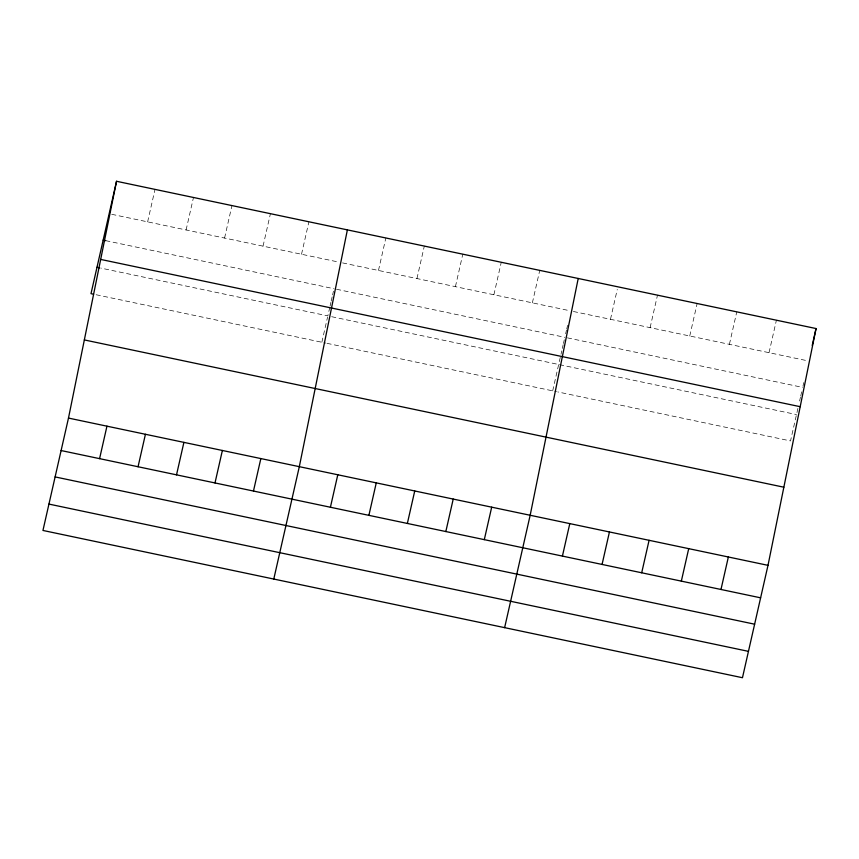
<?xml version="1.0" encoding="UTF-8"?>
<svg xmlns="http://www.w3.org/2000/svg" width="859" height="859" viewBox="0 0 859 859"><rect width="100%" height="100%" fill="white"/><g stroke="black" fill="none" stroke-linecap="round" stroke-linejoin="round"><path stroke-width="0.64" stroke-dasharray="4.29 3.22" d="M147.63 221.858L155.007 189.377M186.102 229.954L193.479 197.473M224.575 238.05L231.951 205.58M263.047 246.157L270.424 213.676M301.52 254.253L308.907 221.783M321.846 342.258L327.558 317.089M329.802 307.243L327.837 315.887L100.847 268.094M330.081 306.008L330.919 302.304M331.198 301.069L332.326 296.13M332.605 294.895L333.442 291.19M378.475 270.456L385.852 237.975M416.948 278.552L424.325 246.082M455.42 286.648L462.797 254.178M493.893 294.755L501.269 262.274M532.365 302.851L539.742 270.381M552.681 390.856L561.765 350.901M562.323 348.432L563.16 344.727M563.44 343.493L564.288 339.788M565.662 333.721L566.478 330.124M566.757 328.933L567.574 325.336M610.481 319.301L617.267 289.419M650.113 327.644L657.489 295.163M689.756 335.987L697.132 303.517M729.398 344.33L736.775 311.86M769.03 352.684L776.407 320.203M797.914 408.39L790.516 440.925L557.802 391.929M799.6 400.981L800.438 397.277M800.717 396.042L802.123 389.868M802.95 386.196L803.766 382.599M111.724 214.299L338.714 262.081M342.558 262.897L569.549 310.679M573.393 311.495L807.396 360.759M105.732 240.66L334.011 288.721M336.567 289.258L564.846 337.319M567.402 337.855L802.682 387.398M331.681 316.703L796.508 414.564M96.133 294.734L325.69 343.063M326.978 343.332L556.525 391.661"/><path stroke-width="1.29" d="M68.484 418.075L116.534 181.281L816.05 328.546L768 565.34L742.466 677.719L42.95 530.454L68.484 418.075L768 565.34M347.38 229.879L299.319 466.673L273.785 579.052M578.214 278.477L530.164 515.271L504.63 627.65M116.534 181.281L91 293.66L93.567 294.197M99.58 458.652L106.956 426.171M138.052 466.748L145.429 434.278M176.524 474.844L183.901 442.374M214.997 482.951L222.374 450.47M253.469 491.047L260.846 458.577M330.414 507.25L337.791 474.769M368.887 515.346L376.263 482.876M407.359 523.453L414.736 490.972M445.832 531.549L453.219 499.068M484.304 539.645L491.692 507.175M562.42 556.095L569.796 523.614M602.062 564.438L609.439 531.968M641.694 572.781L649.082 540.311M681.337 581.135L688.714 548.654M720.98 589.478L728.357 556.997M812.217 345.436L816.05 328.546M103.166 240.123L105.732 240.66M100.675 259.418L800.191 406.694M96.992 267.289L99.558 267.825M84.343 339.928L783.848 487.203M61.107 450.546L760.612 597.821M55.116 476.917L754.631 624.192M48.942 504.083L748.457 651.358"/></g></svg>
